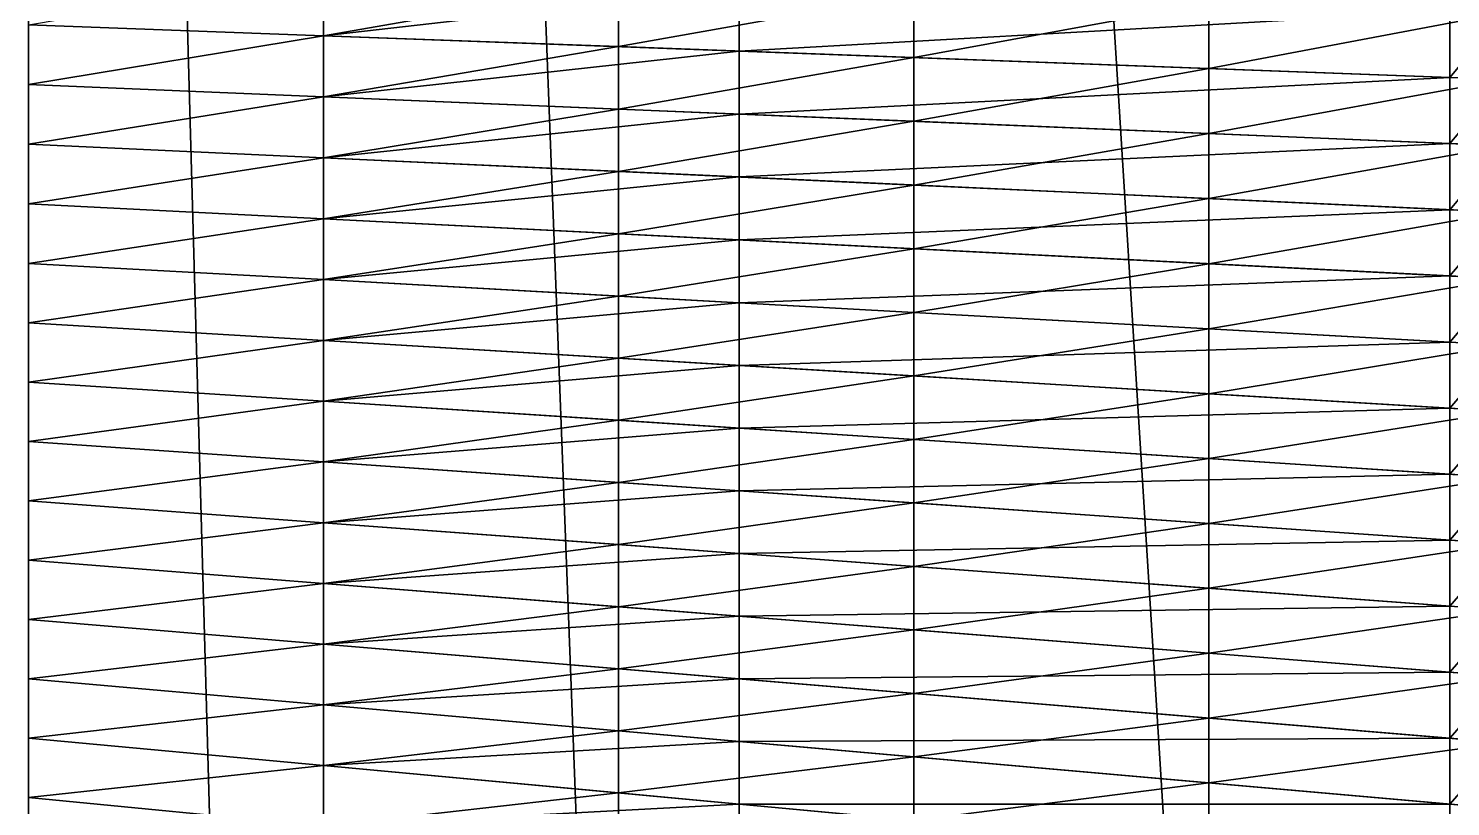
# Model space of a CAD drawing. Header units: metres. Extents: x -3 to 177, y -14 to 14.
# Drawn here: x -3.2 to -1.272, y -1.706 to -0.651 of the extents above; entities that cross this region are included whole.
import ezdxf

# ---------------------------------------------------------------- set-up
doc = ezdxf.new("R2010")
doc.units = ezdxf.units.M
doc.layers.add('AFT_PEAK', color=7, linetype='Continuous', true_color=0x74a6a7)
doc.layers.add('HULL', color=7, linetype='Continuous', true_color=0x528ba5)

msp = doc.modelspace()

# ---------------------------------------------------------------- linework, layer by layer
at = {"layer": 'AFT_PEAK'}
for points in [[(-1.2735, 7.9426, 14.8547), (-1.2, -7.9762, 14.8534), (-1.2, 7.9762, 14.8534)], [(-2.2367, 7.5013, 14.8718), (-1.2735, -7.9426, 14.8547), (-1.2735, 7.9426, 14.8547)], [(-1.2735, 7.9426, 14.8547), (-1.2735, -7.9426, 14.8547), (-1.2, -7.9762, 14.8534)], [(-2.8, 7.2432, 14.8819), (-2.2367, -7.5013, 14.8718), (-2.2367, 7.5013, 14.8718)], [(-2.2367, 7.5013, 14.8718), (-2.2367, -7.5013, 14.8718), (-1.2735, -7.9426, 14.8547)], [(-3.2, 7.06, 14.889), (-2.8, -7.2432, 14.8819), (-2.8, 7.2432, 14.8819)], [(-2.8, 7.2432, 14.8819), (-2.8, -7.2432, 14.8819), (-2.2367, -7.5013, 14.8718)], [(-3.2, 7.06, 14.889), (-3.2, -7.06, 14.889), (-2.8, -7.2432, 14.8819)], [(-3.2, -7.0425, 14.8101), (-3.2, -7.06, 14.889), (-3.2, 7.06, 14.889)], [(-3.2, -7.0425, 14.8101), (-3.2, 7.06, 14.889), (-3.2, 7.0425, 14.8101)], [(-3.2, -7.0425, 14.8101), (-3.2, 7.0425, 14.8101), (-3.2, 7.025, 14.7312)], [(-3.2, -7.025, 14.7312), (-3.2, -7.0425, 14.8101), (-3.2, 7.025, 14.7312)], [(-3.2, -7.025, 14.7312), (-3.2, 7.025, 14.7312), (-3.2, 7.0075, 14.6523)], [(-3.2, -7.025, 14.7312), (-3.2, 7.0075, 14.6523), (-3.2, 6.9901, 14.5734)], [(-3.2, -7.025, 14.7312), (-3.2, 6.9901, 14.5734), (-3.2, 6.9726, 14.4945)], [(-3.2, -7.025, 14.7312), (-3.2, 6.9726, 14.4945), (-3.2, 6.9551, 14.4156)], [(-3.2, -7.025, 14.7312), (-3.2, 6.9551, 14.4156), (-3.2, 6.9376, 14.3367)], [(-3.2, -6.8289, 13.8642), (-3.2, -7.025, 14.7312), (-3.2, 6.9376, 14.3367)], [(-3.2, -6.8093, 13.7859), (-3.2, -6.8289, 13.8642), (-3.2, 6.9376, 14.3367)], [(-3.2, -6.5557, 12.8508), (-3.2, -6.8093, 13.7859), (-3.2, 6.9376, 14.3367)], [(-3.2, -6.5557, 12.8508), (-3.2, 6.9376, 14.3367), (-3.2, 6.2422, 12.019)], [(-3.2, 6.2422, 12.019), (-3.2, 2.3223, 9.2208), (-3.2, -0.7272, 9.0124)], [(-3.2, 6.2422, 12.019), (-3.2, -0.7272, 9.0124), (-3.2, -5.5467, 10.9327)], [(-3.2, -5.5467, 10.9327), (-3.2, -6.5557, 12.8508), (-3.2, 6.2422, 12.019)], [(-3.2, 2.3223, 9.2208), (-3.2, 1.1305, 9.0302), (-3.2, -0.7272, 9.0124)], [(-3.2, 1.1305, 9.0302), (-3.2, 0.3232, 9.0055), (-3.2, -0.7272, 9.0124)], [(-3.2, 0.3232, 9.0055), (-3.2, -0.6464, 9.011), (-3.2, -0.7272, 9.0124)], [(-3.2, -0.6464, 9.011), (-2.8, -0.5786, 8.9096), (-2.8, -0.6612, 8.9113)], [(-2.8, -0.6612, 8.9113), (-2.8, -0.5786, 8.9096), (-2.2367, -0.5968, 8.7688)], [(-2.8, -0.6612, 8.9113), (-2.2367, -0.5968, 8.7688), (-2.2367, -0.6821, 8.7709)], [(-2.2367, -0.6821, 8.7709), (-2.2367, -0.5968, 8.7688), (-1.2735, -0.628, 8.528)], [(-2.2367, -0.6821, 8.7709), (-1.2735, -0.628, 8.528), (-1.2735, -0.7177, 8.5309)], [(-1.2735, -0.7177, 8.5309), (-1.2735, -0.628, 8.528), (-1.2, -0.6304, 8.5096)], [(-1.2735, -0.7177, 8.5309), (-1.2, -0.6304, 8.5096), (-1.2, -0.7204, 8.5126)], [(-3.2, -0.7272, 9.0124), (-3.2, -0.6464, 9.011), (-2.8, -0.6612, 8.9113)], [(-3.2, -0.7272, 9.0124), (-2.8, -0.6612, 8.9113), (-2.8, -0.7438, 8.9131)], [(-2.8, -0.7438, 8.9131), (-2.8, -0.6612, 8.9113), (-2.2367, -0.6821, 8.7709)], [(-2.8, -0.7438, 8.9131), (-2.2367, -0.6821, 8.7709), (-2.2367, -0.7673, 8.7734)], [(-2.2367, -0.7673, 8.7734), (-2.2367, -0.6821, 8.7709), (-1.2735, -0.7177, 8.5309)], [(-3.2, -0.808, 9.0137), (-3.2, -0.7272, 9.0124), (-2.8, -0.7438, 8.9131)], [(-3.2, -1.2109, 9.0383), (-3.2, -0.7272, 9.0124), (-3.2, -0.808, 9.0137)], [(-3.2, -0.7272, 9.0124), (-3.2, -1.6934, 9.087), (-3.2, -1.7738, 9.0951)], [(-3.2, -0.7272, 9.0124), (-3.2, -1.613, 9.0789), (-3.2, -1.6934, 9.087)], [(-3.2, -0.7272, 9.0124), (-3.2, -1.5326, 9.0708), (-3.2, -1.613, 9.0789)], [(-3.2, -0.7272, 9.0124), (-3.2, -1.4521, 9.0627), (-3.2, -1.5326, 9.0708)], [(-3.2, -0.7272, 9.0124), (-3.2, -1.3717, 9.0545), (-3.2, -1.4521, 9.0627)], [(-3.2, -0.7272, 9.0124), (-3.2, -1.2913, 9.0464), (-3.2, -1.3717, 9.0545)], [(-3.2, -0.7272, 9.0124), (-3.2, -1.2109, 9.0383), (-3.2, -1.2913, 9.0464)], [(-3.2, -0.7272, 9.0124), (-3.2, -1.7738, 9.0951), (-3.2, -2.7072, 9.3436)], [(-3.2, -0.7272, 9.0124), (-3.2, -3.7851, 9.6874), (-3.2, -3.8621, 9.712)], [(-3.2, -0.7272, 9.0124), (-3.2, -3.7081, 9.6629), (-3.2, -3.7851, 9.6874)], [(-3.2, -0.7272, 9.0124), (-3.2, -3.6311, 9.6383), (-3.2, -3.7081, 9.6629)], [(-3.2, -0.7272, 9.0124), (-3.2, -3.5541, 9.6138), (-3.2, -3.6311, 9.6383)], [(-3.2, -0.7272, 9.0124), (-3.2, -3.4771, 9.5892), (-3.2, -3.5541, 9.6138)], [(-3.2, -0.7272, 9.0124), (-3.2, -3.4001, 9.5646), (-3.2, -3.4771, 9.5892)], [(-3.2, -0.7272, 9.0124), (-3.2, -3.3231, 9.5401), (-3.2, -3.4001, 9.5646)], [(-3.2, -0.7272, 9.0124), (-3.2, -3.2461, 9.5155), (-3.2, -3.3231, 9.5401)], [(-3.2, -0.7272, 9.0124), (-3.2, -3.1692, 9.491), (-3.2, -3.2461, 9.5155)], [(-3.2, -0.7272, 9.0124), (-3.2, -3.0922, 9.4664), (-3.2, -3.1692, 9.491)], [(-3.2, -0.7272, 9.0124), (-3.2, -3.0152, 9.4418), (-3.2, -3.0922, 9.4664)], [(-3.2, -0.7272, 9.0124), (-3.2, -2.9382, 9.4173), (-3.2, -3.0152, 9.4418)], [(-3.2, -0.7272, 9.0124), (-3.2, -2.8612, 9.3927), (-3.2, -2.9382, 9.4173)], [(-3.2, -0.7272, 9.0124), (-3.2, -2.7842, 9.3682), (-3.2, -2.8612, 9.3927)], [(-3.2, -0.7272, 9.0124), (-3.2, -2.7072, 9.3436), (-3.2, -2.7842, 9.3682)], [(-3.2, -0.7272, 9.0124), (-3.2, -3.8621, 9.712), (-3.2, -5.5467, 10.9327)], [(-2.2367, -0.7673, 8.7734), (-1.2735, -0.7177, 8.5309), (-1.2735, -0.8074, 8.5344)], [(-1.2735, -0.8074, 8.5344), (-1.2735, -0.7177, 8.5309), (-1.2, -0.7204, 8.5126)], [(-1.2735, -0.8074, 8.5344), (-1.2, -0.7204, 8.5126), (-1.2, -0.8104, 8.5162)], [(-3.2, -0.808, 9.0137), (-2.8, -0.7438, 8.9131), (-2.8, -0.8265, 8.9149)], [(-2.8, -0.8265, 8.9149), (-2.8, -0.7438, 8.9131), (-2.2367, -0.7673, 8.7734)], [(-2.8, -0.8265, 8.9149), (-2.2367, -0.7673, 8.7734), (-2.2367, -0.8525, 8.7758)], [(-2.2367, -0.8525, 8.7758), (-2.2367, -0.7673, 8.7734), (-1.2735, -0.8074, 8.5344)], [(-3.2, -0.8888, 9.0151), (-3.2, -0.808, 9.0137), (-2.8, -0.8265, 8.9149)], [(-3.2, -1.2109, 9.0383), (-3.2, -0.808, 9.0137), (-3.2, -0.8888, 9.0151)], [(-2.2367, -0.8525, 8.7758), (-1.2735, -0.8074, 8.5344), (-1.2735, -0.897, 8.5379)], [(-1.2735, -0.897, 8.5379), (-1.2735, -0.8074, 8.5344), (-1.2, -0.8104, 8.5162)], [(-3.2, -0.8888, 9.0151), (-2.8, -0.8265, 8.9149), (-2.8, -0.9091, 8.9168)], [(-2.8, -0.9091, 8.9168), (-2.8, -0.8265, 8.9149), (-2.2367, -0.8525, 8.7758)], [(-1.2735, -0.897, 8.5379), (-1.2, -0.8104, 8.5162), (-1.2, -0.9004, 8.5198)], [(-2.8, -0.9091, 8.9168), (-2.2367, -0.8525, 8.7758), (-2.2367, -0.9377, 8.7784)], [(-2.2367, -0.9377, 8.7784), (-2.2367, -0.8525, 8.7758), (-1.2735, -0.897, 8.5379)], [(-3.2, -0.9696, 9.0165), (-3.2, -0.8888, 9.0151), (-2.8, -0.9091, 8.9168)], [(-3.2, -1.2109, 9.0383), (-3.2, -0.8888, 9.0151), (-3.2, -0.9696, 9.0165)], [(-2.2367, -0.9377, 8.7784), (-1.2735, -0.897, 8.5379), (-1.2735, -0.9867, 8.5418)], [(-1.2735, -0.9867, 8.5418), (-1.2735, -0.897, 8.5379), (-1.2, -0.9004, 8.5198)], [(-1.2735, -0.9867, 8.5418), (-1.2, -0.9004, 8.5198), (-1.2, -0.9904, 8.5237)], [(-3.2, -0.9696, 9.0165), (-2.8, -0.9091, 8.9168), (-2.8, -0.9917, 8.9188)], [(-2.8, -0.9917, 8.9188), (-2.8, -0.9091, 8.9168), (-2.2367, -0.9377, 8.7784)], [(-2.8, -0.9917, 8.9188), (-2.2367, -0.9377, 8.7784), (-2.2367, -1.0229, 8.7812)], [(-2.2367, -1.0229, 8.7812), (-2.2367, -0.9377, 8.7784), (-1.2735, -0.9867, 8.5418)], [(-3.2, -1.0501, 9.0221), (-3.2, -0.9696, 9.0165), (-2.8, -0.9917, 8.9188)], [(-3.2, -0.9696, 9.0165), (-3.2, -1.0501, 9.0221), (-3.2, -1.1305, 9.0302)], [(-3.2, -0.9696, 9.0165), (-3.2, -1.1305, 9.0302), (-3.2, -1.2109, 9.0383)], [(-3.2, -1.0501, 9.0221), (-2.8, -0.9917, 8.9188), (-2.8, -1.0742, 8.9244)], [(-2.8, -1.0742, 8.9244), (-2.8, -0.9917, 8.9188), (-2.2367, -1.0229, 8.7812)], [(-2.2367, -1.0229, 8.7812), (-1.2735, -0.9867, 8.5418), (-1.2735, -1.0763, 8.5459)], [(-1.2735, -1.0763, 8.5459), (-1.2735, -0.9867, 8.5418), (-1.2, -0.9904, 8.5237)], [(-1.2735, -1.0763, 8.5459), (-1.2, -0.9904, 8.5237), (-1.2, -1.0804, 8.528)], [(-2.8, -1.0742, 8.9244), (-2.2367, -1.0229, 8.7812), (-2.2367, -1.108, 8.7869)], [(-2.2367, -1.108, 8.7869), (-2.2367, -1.0229, 8.7812), (-1.2735, -1.0763, 8.5459)], [(-3.2, -1.1305, 9.0302), (-3.2, -1.0501, 9.0221), (-2.8, -1.0742, 8.9244)], [(-3.2, -1.1305, 9.0302), (-2.8, -1.0742, 8.9244), (-2.8, -1.1564, 8.9323)], [(-2.8, -1.1564, 8.9323), (-2.8, -1.0742, 8.9244), (-2.2367, -1.108, 8.7869)], [(-2.2367, -1.108, 8.7869), (-1.2735, -1.0763, 8.5459), (-1.2735, -1.1658, 8.5517)], [(-1.2735, -1.1658, 8.5517), (-1.2735, -1.0763, 8.5459), (-1.2, -1.0804, 8.528)], [(-1.2735, -1.1658, 8.5517), (-1.2, -1.0804, 8.528), (-1.2, -1.1702, 8.5338)], [(-2.8, -1.1564, 8.9323), (-2.2367, -1.108, 8.7869), (-2.2367, -1.1929, 8.7946)], [(-2.2367, -1.1929, 8.7946), (-2.2367, -1.108, 8.7869), (-1.2735, -1.1658, 8.5517)], [(-3.2, -1.2109, 9.0383), (-3.2, -1.1305, 9.0302), (-2.8, -1.1564, 8.9323)], [(-3.2, -1.2109, 9.0383), (-2.8, -1.1564, 8.9323), (-2.8, -1.2387, 8.9403)], [(-2.8, -1.2387, 8.9403), (-2.8, -1.1564, 8.9323), (-2.2367, -1.1929, 8.7946)], [(-2.2367, -1.1929, 8.7946), (-1.2735, -1.1658, 8.5517), (-1.2735, -1.2553, 8.559)], [(-1.2735, -1.2553, 8.559), (-1.2735, -1.1658, 8.5517), (-1.2, -1.1702, 8.5338)], [(-1.2735, -1.2553, 8.559), (-1.2, -1.1702, 8.5338), (-1.2, -1.26, 8.541)], [(-2.8, -1.2387, 8.9403), (-2.2367, -1.1929, 8.7946), (-2.2367, -1.2778, 8.8023)], [(-2.2367, -1.2778, 8.8023), (-2.2367, -1.1929, 8.7946), (-1.2735, -1.2553, 8.559)], [(-3.2, -1.2913, 9.0464), (-3.2, -1.2109, 9.0383), (-2.8, -1.2387, 8.9403)], [(-3.2, -1.2913, 9.0464), (-2.8, -1.2387, 8.9403), (-2.8, -1.321, 8.9483)], [(-2.8, -1.321, 8.9483), (-2.8, -1.2387, 8.9403), (-2.2367, -1.2778, 8.8023)], [(-2.2367, -1.2778, 8.8023), (-1.2735, -1.2553, 8.559), (-1.2735, -1.3447, 8.5663)], [(-1.2735, -1.3447, 8.5663), (-1.2735, -1.2553, 8.559), (-1.2, -1.26, 8.541)], [(-1.2735, -1.3447, 8.5663), (-1.2, -1.26, 8.541), (-1.2, -1.3498, 8.5483)], [(-3.2, -1.3717, 9.0545), (-3.2, -1.2913, 9.0464), (-2.8, -1.321, 8.9483)], [(-2.8, -1.321, 8.9483), (-2.2367, -1.2778, 8.8023), (-2.2367, -1.3627, 8.8101)], [(-2.2367, -1.3627, 8.8101), (-2.2367, -1.2778, 8.8023), (-1.2735, -1.3447, 8.5663)], [(-3.2, -1.3717, 9.0545), (-2.8, -1.321, 8.9483), (-2.8, -1.4033, 8.9563)], [(-2.8, -1.4033, 8.9563), (-2.8, -1.321, 8.9483), (-2.2367, -1.3627, 8.8101)], [(-2.2367, -1.3627, 8.8101), (-1.2735, -1.3447, 8.5663), (-1.2735, -1.4341, 8.5737)], [(-1.2735, -1.4341, 8.5737), (-1.2735, -1.3447, 8.5663), (-1.2, -1.3498, 8.5483)], [(-2.8, -1.4033, 8.9563), (-2.2367, -1.3627, 8.8101), (-2.2367, -1.4476, 8.818)], [(-2.2367, -1.4476, 8.818), (-2.2367, -1.3627, 8.8101), (-1.2735, -1.4341, 8.5737)], [(-1.2735, -1.4341, 8.5737), (-1.2, -1.3498, 8.5483), (-1.2, -1.4396, 8.5557)], [(-3.2, -1.4521, 9.0627), (-3.2, -1.3717, 9.0545), (-2.8, -1.4033, 8.9563)], [(-3.2, -1.4521, 9.0627), (-2.8, -1.4033, 8.9563), (-2.8, -1.4855, 8.9643)], [(-2.8, -1.4855, 8.9643), (-2.8, -1.4033, 8.9563), (-2.2367, -1.4476, 8.818)], [(-2.2367, -1.4476, 8.818), (-1.2735, -1.4341, 8.5737), (-1.2735, -1.5235, 8.5814)], [(-1.2735, -1.5235, 8.5814), (-1.2735, -1.4341, 8.5737), (-1.2, -1.4396, 8.5557)], [(-1.2735, -1.5235, 8.5814), (-1.2, -1.4396, 8.5557), (-1.2, -1.5293, 8.5634)], [(-3.2, -1.5326, 9.0708), (-3.2, -1.4521, 9.0627), (-2.8, -1.4855, 8.9643)], [(-2.8, -1.4855, 8.9643), (-2.2367, -1.4476, 8.818), (-2.2367, -1.5325, 8.8259)], [(-2.2367, -1.5325, 8.8259), (-2.2367, -1.4476, 8.818), (-1.2735, -1.5235, 8.5814)], [(-3.2, -1.5326, 9.0708), (-2.8, -1.4855, 8.9643), (-2.8, -1.5678, 8.9724)], [(-2.8, -1.5678, 8.9724), (-2.8, -1.4855, 8.9643), (-2.2367, -1.5325, 8.8259)], [(-3.2, -1.613, 9.0789), (-3.2, -1.5326, 9.0708), (-2.8, -1.5678, 8.9724)], [(-2.8, -1.5678, 8.9724), (-2.2367, -1.5325, 8.8259), (-2.2367, -1.6174, 8.8339)], [(-2.2367, -1.5325, 8.8259), (-1.2735, -1.5235, 8.5814), (-1.2735, -1.6129, 8.5891)], [(-2.2367, -1.6174, 8.8339), (-2.2367, -1.5325, 8.8259), (-1.2735, -1.6129, 8.5891)], [(-1.2735, -1.6129, 8.5891), (-1.2735, -1.5235, 8.5814), (-1.2, -1.5293, 8.5634)], [(-1.2735, -1.6129, 8.5891), (-1.2, -1.5293, 8.5634), (-1.2, -1.6191, 8.5711)], [(-3.2, -1.613, 9.0789), (-2.8, -1.5678, 8.9724), (-2.8, -1.6501, 8.9805)], [(-2.8, -1.6501, 8.9805), (-2.8, -1.5678, 8.9724), (-2.2367, -1.6174, 8.8339)], [(-3.2, -1.6934, 9.087), (-3.2, -1.613, 9.0789), (-2.8, -1.6501, 8.9805)], [(-2.8, -1.6501, 8.9805), (-2.2367, -1.6174, 8.8339), (-2.2367, -1.7023, 8.842)], [(-2.2367, -1.6174, 8.8339), (-1.2735, -1.6129, 8.5891), (-1.2735, -1.7023, 8.597)], [(-2.2367, -1.7023, 8.842), (-2.2367, -1.6174, 8.8339), (-1.2735, -1.7023, 8.597)], [(-1.2735, -1.7023, 8.597), (-1.2735, -1.6129, 8.5891), (-1.2, -1.6191, 8.5711)], [(-1.2735, -1.7023, 8.597), (-1.2, -1.6191, 8.5711), (-1.2, -1.7088, 8.579)], [(-3.2, -1.6934, 9.087), (-2.8, -1.6501, 8.9805), (-2.8, -1.7323, 8.9886)], [(-2.8, -1.7323, 8.9886), (-2.8, -1.6501, 8.9805), (-2.2367, -1.7023, 8.842)], [(-3.2, -1.7738, 9.0951), (-3.2, -1.6934, 9.087), (-2.8, -1.7323, 8.9886)], [(-2.8, -1.7323, 8.9886), (-2.2367, -1.7023, 8.842), (-2.2367, -1.7872, 8.8501)], [(-2.2367, -1.7872, 8.8501), (-2.2367, -1.7023, 8.842), (-1.2735, -1.7917, 8.6051)], [(-2.2367, -1.7023, 8.842), (-1.2735, -1.7023, 8.597), (-1.2735, -1.7917, 8.6051)], [(-1.2735, -1.7917, 8.6051), (-1.2735, -1.7023, 8.597), (-1.2, -1.7088, 8.579)]]:
    msp.add_3dface(points, dxfattribs=at)
at = {"layer": 'HULL'}
for points in [[(-3.2, -7.0425, 14.8101), (-3.2, -7.06, 14.889), (-3.2, 7.06, 14.889)], [(-3.2, -7.0425, 14.8101), (-3.2, 7.06, 14.889), (-3.2, 7.0425, 14.8101)], [(-3.2, -7.0425, 14.8101), (-3.2, 7.0425, 14.8101), (-3.2, 7.025, 14.7312)], [(-3.2, -7.025, 14.7312), (-3.2, -7.0425, 14.8101), (-3.2, 7.025, 14.7312)], [(-3.2, -7.025, 14.7312), (-3.2, 7.025, 14.7312), (-3.2, 7.0075, 14.6523)], [(-3.2, -7.025, 14.7312), (-3.2, 7.0075, 14.6523), (-3.2, 6.9901, 14.5734)], [(-3.2, -7.025, 14.7312), (-3.2, 6.9901, 14.5734), (-3.2, 6.9726, 14.4945)], [(-3.2, -7.025, 14.7312), (-3.2, 6.9726, 14.4945), (-3.2, 6.9551, 14.4156)], [(-3.2, -7.025, 14.7312), (-3.2, 6.9551, 14.4156), (-3.2, 6.9376, 14.3367)], [(-3.2, -6.8289, 13.8642), (-3.2, -7.025, 14.7312), (-3.2, 6.9376, 14.3367)], [(-3.2, -6.8093, 13.7859), (-3.2, -6.8289, 13.8642), (-3.2, 6.9376, 14.3367)], [(-3.2, -6.5557, 12.8508), (-3.2, -6.8093, 13.7859), (-3.2, 6.9376, 14.3367)], [(-3.2, -6.5557, 12.8508), (-3.2, 6.9376, 14.3367), (-3.2, 6.2422, 12.019)], [(-3.2, 6.2422, 12.019), (-3.2, 2.3223, 9.2208), (-3.2, -0.7272, 9.0124)], [(-3.2, 6.2422, 12.019), (-3.2, -0.7272, 9.0124), (-3.2, -5.5467, 10.9327)], [(-3.2, -5.5467, 10.9327), (-3.2, -6.5557, 12.8508), (-3.2, 6.2422, 12.019)], [(-3.2, 2.3223, 9.2208), (-3.2, 1.1305, 9.0302), (-3.2, -0.7272, 9.0124)], [(-3.2, 1.1305, 9.0302), (-3.2, 0.3232, 9.0055), (-3.2, -0.7272, 9.0124)], [(-3.2, 0.3232, 9.0055), (-3.2, -0.6464, 9.011), (-3.2, -0.7272, 9.0124)], [(-3.2, -0.6464, 9.011), (-2.8, -0.5786, 8.9096), (-2.8, -0.6612, 8.9113)], [(-2.8, -0.6612, 8.9113), (-2.8, -0.5786, 8.9096), (-2.4, -0.5915, 8.8096)], [(-2.8, -0.6612, 8.9113), (-2.4, -0.5915, 8.8096), (-2.4, -0.676, 8.8116)], [(-2.4, -0.676, 8.8116), (-2.4, -0.5915, 8.8096), (-2, -0.6045, 8.7096)], [(-2.4, -0.676, 8.8116), (-2, -0.6045, 8.7096), (-2, -0.6908, 8.7119)], [(-2, -0.6908, 8.7119), (-2, -0.6045, 8.7096), (-1.6, -0.6174, 8.6096)], [(-2, -0.6908, 8.7119), (-1.6, -0.6174, 8.6096), (-1.6, -0.7056, 8.6123)], [(-1.6, -0.7056, 8.6123), (-1.6, -0.6174, 8.6096), (-1.2, -0.6304, 8.5096)], [(-1.6, -0.7056, 8.6123), (-1.2, -0.6304, 8.5096), (-1.2, -0.7204, 8.5126)], [(-3.2, -0.7272, 9.0124), (-3.2, -0.6464, 9.011), (-2.8, -0.6612, 8.9113)], [(-3.2, -0.7272, 9.0124), (-2.8, -0.6612, 8.9113), (-2.8, -0.7438, 8.9131)], [(-2.8, -0.7438, 8.9131), (-2.8, -0.6612, 8.9113), (-2.4, -0.676, 8.8116)], [(-2.8, -0.7438, 8.9131), (-2.4, -0.676, 8.8116), (-2.4, -0.7605, 8.8139)], [(-2.4, -0.7605, 8.8139), (-2.4, -0.676, 8.8116), (-2, -0.6908, 8.7119)], [(-2.4, -0.7605, 8.8139), (-2, -0.6908, 8.7119), (-2, -0.7771, 8.7147)], [(-2, -0.7771, 8.7147), (-2, -0.6908, 8.7119), (-1.6, -0.7056, 8.6123)], [(-2, -0.7771, 8.7147), (-1.6, -0.7056, 8.6123), (-1.6, -0.7938, 8.6154)], [(-1.6, -0.7938, 8.6154), (-1.6, -0.7056, 8.6123), (-1.2, -0.7204, 8.5126)], [(-3.2, -0.808, 9.0137), (-3.2, -0.7272, 9.0124), (-2.8, -0.7438, 8.9131)], [(-3.2, -1.2109, 9.0383), (-3.2, -0.7272, 9.0124), (-3.2, -0.808, 9.0137)], [(-3.2, -0.7272, 9.0124), (-3.2, -1.6934, 9.087), (-3.2, -1.7738, 9.0951)], [(-3.2, -0.7272, 9.0124), (-3.2, -1.613, 9.0789), (-3.2, -1.6934, 9.087)], [(-3.2, -0.7272, 9.0124), (-3.2, -1.5326, 9.0708), (-3.2, -1.613, 9.0789)], [(-3.2, -0.7272, 9.0124), (-3.2, -1.4521, 9.0627), (-3.2, -1.5326, 9.0708)], [(-3.2, -0.7272, 9.0124), (-3.2, -1.3717, 9.0545), (-3.2, -1.4521, 9.0627)], [(-3.2, -0.7272, 9.0124), (-3.2, -1.2913, 9.0464), (-3.2, -1.3717, 9.0545)], [(-3.2, -0.7272, 9.0124), (-3.2, -1.2109, 9.0383), (-3.2, -1.2913, 9.0464)], [(-3.2, -0.7272, 9.0124), (-3.2, -1.7738, 9.0951), (-3.2, -2.7072, 9.3436)], [(-3.2, -0.7272, 9.0124), (-3.2, -3.7851, 9.6874), (-3.2, -3.8621, 9.712)], [(-3.2, -0.7272, 9.0124), (-3.2, -3.7081, 9.6629), (-3.2, -3.7851, 9.6874)], [(-3.2, -0.7272, 9.0124), (-3.2, -3.6311, 9.6383), (-3.2, -3.7081, 9.6629)], [(-3.2, -0.7272, 9.0124), (-3.2, -3.5541, 9.6138), (-3.2, -3.6311, 9.6383)], [(-3.2, -0.7272, 9.0124), (-3.2, -3.4771, 9.5892), (-3.2, -3.5541, 9.6138)], [(-3.2, -0.7272, 9.0124), (-3.2, -3.4001, 9.5646), (-3.2, -3.4771, 9.5892)], [(-3.2, -0.7272, 9.0124), (-3.2, -3.3231, 9.5401), (-3.2, -3.4001, 9.5646)], [(-3.2, -0.7272, 9.0124), (-3.2, -3.2461, 9.5155), (-3.2, -3.3231, 9.5401)], [(-3.2, -0.7272, 9.0124), (-3.2, -3.1692, 9.491), (-3.2, -3.2461, 9.5155)], [(-3.2, -0.7272, 9.0124), (-3.2, -3.0922, 9.4664), (-3.2, -3.1692, 9.491)], [(-3.2, -0.7272, 9.0124), (-3.2, -3.0152, 9.4418), (-3.2, -3.0922, 9.4664)], [(-3.2, -0.7272, 9.0124), (-3.2, -2.9382, 9.4173), (-3.2, -3.0152, 9.4418)], [(-3.2, -0.7272, 9.0124), (-3.2, -2.8612, 9.3927), (-3.2, -2.9382, 9.4173)], [(-3.2, -0.7272, 9.0124), (-3.2, -2.7842, 9.3682), (-3.2, -2.8612, 9.3927)], [(-3.2, -0.7272, 9.0124), (-3.2, -2.7072, 9.3436), (-3.2, -2.7842, 9.3682)], [(-3.2, -0.7272, 9.0124), (-3.2, -3.8621, 9.712), (-3.2, -5.5467, 10.9327)], [(-1.6, -0.7938, 8.6154), (-1.2, -0.7204, 8.5126), (-1.2, -0.8104, 8.5162)], [(-3.2, -0.808, 9.0137), (-2.8, -0.7438, 8.9131), (-2.8, -0.8265, 8.9149)], [(-2.8, -0.8265, 8.9149), (-2.8, -0.7438, 8.9131), (-2.4, -0.7605, 8.8139)], [(-2.8, -0.8265, 8.9149), (-2.4, -0.7605, 8.8139), (-2.4, -0.845, 8.8162)], [(-2.4, -0.845, 8.8162), (-2.4, -0.7605, 8.8139), (-2, -0.7771, 8.7147)], [(-2.4, -0.845, 8.8162), (-2, -0.7771, 8.7147), (-2, -0.8635, 8.7174)], [(-2, -0.8635, 8.7174), (-2, -0.7771, 8.7147), (-1.6, -0.7938, 8.6154)], [(-3.2, -0.8888, 9.0151), (-3.2, -0.808, 9.0137), (-2.8, -0.8265, 8.9149)], [(-3.2, -1.2109, 9.0383), (-3.2, -0.808, 9.0137), (-3.2, -0.8888, 9.0151)], [(-2, -0.8635, 8.7174), (-1.6, -0.7938, 8.6154), (-1.6, -0.8819, 8.6186)], [(-1.6, -0.8819, 8.6186), (-1.6, -0.7938, 8.6154), (-1.2, -0.8104, 8.5162)], [(-3.2, -0.8888, 9.0151), (-2.8, -0.8265, 8.9149), (-2.8, -0.9091, 8.9168)], [(-2.8, -0.9091, 8.9168), (-2.8, -0.8265, 8.9149), (-2.4, -0.845, 8.8162)], [(-1.6, -0.8819, 8.6186), (-1.2, -0.8104, 8.5162), (-1.2, -0.9004, 8.5198)], [(-2.8, -0.9091, 8.9168), (-2.4, -0.845, 8.8162), (-2.4, -0.9294, 8.8186)], [(-2.4, -0.9294, 8.8186), (-2.4, -0.845, 8.8162), (-2, -0.8635, 8.7174)], [(-2.4, -0.9294, 8.8186), (-2, -0.8635, 8.7174), (-2, -0.9498, 8.7203)], [(-2, -0.9498, 8.7203), (-2, -0.8635, 8.7174), (-1.6, -0.8819, 8.6186)], [(-2, -0.9498, 8.7203), (-1.6, -0.8819, 8.6186), (-1.6, -0.9701, 8.622)], [(-1.6, -0.9701, 8.622), (-1.6, -0.8819, 8.6186), (-1.2, -0.9004, 8.5198)], [(-3.2, -0.9696, 9.0165), (-3.2, -0.8888, 9.0151), (-2.8, -0.9091, 8.9168)], [(-3.2, -1.2109, 9.0383), (-3.2, -0.8888, 9.0151), (-3.2, -0.9696, 9.0165)], [(-1.6, -0.9701, 8.622), (-1.2, -0.9004, 8.5198), (-1.2, -0.9904, 8.5237)], [(-3.2, -0.9696, 9.0165), (-2.8, -0.9091, 8.9168), (-2.8, -0.9917, 8.9188)], [(-2.8, -0.9917, 8.9188), (-2.8, -0.9091, 8.9168), (-2.4, -0.9294, 8.8186)], [(-2.8, -0.9917, 8.9188), (-2.4, -0.9294, 8.8186), (-2.4, -1.0139, 8.8211)], [(-2.4, -1.0139, 8.8211), (-2.4, -0.9294, 8.8186), (-2, -0.9498, 8.7203)], [(-2.4, -1.0139, 8.8211), (-2, -0.9498, 8.7203), (-2, -1.0361, 8.7234)], [(-2, -1.0361, 8.7234), (-2, -0.9498, 8.7203), (-1.6, -0.9701, 8.622)], [(-3.2, -1.0501, 9.0221), (-3.2, -0.9696, 9.0165), (-2.8, -0.9917, 8.9188)], [(-3.2, -0.9696, 9.0165), (-3.2, -1.0501, 9.0221), (-3.2, -1.1305, 9.0302)], [(-3.2, -0.9696, 9.0165), (-3.2, -1.1305, 9.0302), (-3.2, -1.2109, 9.0383)], [(-2, -1.0361, 8.7234), (-1.6, -0.9701, 8.622), (-1.6, -1.0582, 8.6257)], [(-1.6, -1.0582, 8.6257), (-1.6, -0.9701, 8.622), (-1.2, -0.9904, 8.5237)], [(-3.2, -1.0501, 9.0221), (-2.8, -0.9917, 8.9188), (-2.8, -1.0742, 8.9244)], [(-2.8, -1.0742, 8.9244), (-2.8, -0.9917, 8.9188), (-2.4, -1.0139, 8.8211)], [(-1.6, -1.0582, 8.6257), (-1.2, -0.9904, 8.5237), (-1.2, -1.0804, 8.528)], [(-2.8, -1.0742, 8.9244), (-2.4, -1.0139, 8.8211), (-2.4, -1.0982, 8.8267)], [(-2.4, -1.0982, 8.8267), (-2.4, -1.0139, 8.8211), (-2, -1.0361, 8.7234)], [(-2.4, -1.0982, 8.8267), (-2, -1.0361, 8.7234), (-2, -1.1222, 8.7291)], [(-2, -1.1222, 8.7291), (-2, -1.0361, 8.7234), (-1.6, -1.0582, 8.6257)], [(-3.2, -1.1305, 9.0302), (-3.2, -1.0501, 9.0221), (-2.8, -1.0742, 8.9244)], [(-2, -1.1222, 8.7291), (-1.6, -1.0582, 8.6257), (-1.6, -1.1462, 8.6314)], [(-1.6, -1.1462, 8.6314), (-1.6, -1.0582, 8.6257), (-1.2, -1.0804, 8.528)], [(-3.2, -1.1305, 9.0302), (-2.8, -1.0742, 8.9244), (-2.8, -1.1564, 8.9323)], [(-2.8, -1.1564, 8.9323), (-2.8, -1.0742, 8.9244), (-2.4, -1.0982, 8.8267)], [(-2.8, -1.1564, 8.9323), (-2.4, -1.0982, 8.8267), (-2.4, -1.1823, 8.8345)], [(-2.4, -1.1823, 8.8345), (-2.4, -1.0982, 8.8267), (-2, -1.1222, 8.7291)], [(-1.6, -1.1462, 8.6314), (-1.2, -1.0804, 8.528), (-1.2, -1.1702, 8.5338)], [(-3.2, -1.2109, 9.0383), (-3.2, -1.1305, 9.0302), (-2.8, -1.1564, 8.9323)], [(-2.4, -1.1823, 8.8345), (-2, -1.1222, 8.7291), (-2, -1.2082, 8.7367)], [(-2, -1.2082, 8.7367), (-2, -1.1222, 8.7291), (-1.6, -1.1462, 8.6314)], [(-3.2, -1.2109, 9.0383), (-2.8, -1.1564, 8.9323), (-2.8, -1.2387, 8.9403)], [(-2.8, -1.2387, 8.9403), (-2.8, -1.1564, 8.9323), (-2.4, -1.1823, 8.8345)], [(-2, -1.2082, 8.7367), (-1.6, -1.1462, 8.6314), (-1.6, -1.2341, 8.6388)], [(-1.6, -1.2341, 8.6388), (-1.6, -1.1462, 8.6314), (-1.2, -1.1702, 8.5338)], [(-1.6, -1.2341, 8.6388), (-1.2, -1.1702, 8.5338), (-1.2, -1.26, 8.541)], [(-2.8, -1.2387, 8.9403), (-2.4, -1.1823, 8.8345), (-2.4, -1.2665, 8.8423)], [(-2.4, -1.2665, 8.8423), (-2.4, -1.1823, 8.8345), (-2, -1.2082, 8.7367)], [(-3.2, -1.2913, 9.0464), (-3.2, -1.2109, 9.0383), (-2.8, -1.2387, 8.9403)], [(-2.4, -1.2665, 8.8423), (-2, -1.2082, 8.7367), (-2, -1.2943, 8.7443)], [(-2, -1.2943, 8.7443), (-2, -1.2082, 8.7367), (-1.6, -1.2341, 8.6388)], [(-3.2, -1.2913, 9.0464), (-2.8, -1.2387, 8.9403), (-2.8, -1.321, 8.9483)], [(-2.8, -1.321, 8.9483), (-2.8, -1.2387, 8.9403), (-2.4, -1.2665, 8.8423)], [(-2, -1.2943, 8.7443), (-1.6, -1.2341, 8.6388), (-1.6, -1.322, 8.6463)], [(-1.6, -1.322, 8.6463), (-1.6, -1.2341, 8.6388), (-1.2, -1.26, 8.541)], [(-2.8, -1.321, 8.9483), (-2.4, -1.2665, 8.8423), (-2.4, -1.3506, 8.8501)], [(-2.4, -1.3506, 8.8501), (-2.4, -1.2665, 8.8423), (-2, -1.2943, 8.7443)], [(-1.6, -1.322, 8.6463), (-1.2, -1.26, 8.541), (-1.2, -1.3498, 8.5483)], [(-3.2, -1.3717, 9.0545), (-3.2, -1.2913, 9.0464), (-2.8, -1.321, 8.9483)], [(-2.4, -1.3506, 8.8501), (-2, -1.2943, 8.7443), (-2, -1.3803, 8.752)], [(-2, -1.3803, 8.752), (-2, -1.2943, 8.7443), (-1.6, -1.322, 8.6463)], [(-3.2, -1.3717, 9.0545), (-2.8, -1.321, 8.9483), (-2.8, -1.4033, 8.9563)], [(-2.8, -1.4033, 8.9563), (-2.8, -1.321, 8.9483), (-2.4, -1.3506, 8.8501)], [(-2, -1.3803, 8.752), (-1.6, -1.322, 8.6463), (-1.6, -1.4099, 8.6538)], [(-1.6, -1.4099, 8.6538), (-1.6, -1.322, 8.6463), (-1.2, -1.3498, 8.5483)], [(-2.8, -1.4033, 8.9563), (-2.4, -1.3506, 8.8501), (-2.4, -1.4348, 8.8581)], [(-2.4, -1.4348, 8.8581), (-2.4, -1.3506, 8.8501), (-2, -1.3803, 8.752)], [(-1.6, -1.4099, 8.6538), (-1.2, -1.3498, 8.5483), (-1.2, -1.4396, 8.5557)], [(-3.2, -1.4521, 9.0627), (-3.2, -1.3717, 9.0545), (-2.8, -1.4033, 8.9563)], [(-2.4, -1.4348, 8.8581), (-2, -1.3803, 8.752), (-2, -1.4663, 8.7598)], [(-2, -1.4663, 8.7598), (-2, -1.3803, 8.752), (-1.6, -1.4099, 8.6538)], [(-3.2, -1.4521, 9.0627), (-2.8, -1.4033, 8.9563), (-2.8, -1.4855, 8.9643)], [(-2.8, -1.4855, 8.9643), (-2.8, -1.4033, 8.9563), (-2.4, -1.4348, 8.8581)], [(-2, -1.4663, 8.7598), (-1.6, -1.4099, 8.6538), (-1.6, -1.4978, 8.6616)], [(-1.6, -1.4978, 8.6616), (-1.6, -1.4099, 8.6538), (-1.2, -1.4396, 8.5557)], [(-2.8, -1.4855, 8.9643), (-2.4, -1.4348, 8.8581), (-2.4, -1.5189, 8.866)], [(-2.4, -1.5189, 8.866), (-2.4, -1.4348, 8.8581), (-2, -1.4663, 8.7598)], [(-1.6, -1.4978, 8.6616), (-1.2, -1.4396, 8.5557), (-1.2, -1.5293, 8.5634)], [(-3.2, -1.5326, 9.0708), (-3.2, -1.4521, 9.0627), (-2.8, -1.4855, 8.9643)], [(-2.4, -1.5189, 8.866), (-2, -1.4663, 8.7598), (-2, -1.5523, 8.7677)], [(-2, -1.5523, 8.7677), (-2, -1.4663, 8.7598), (-1.6, -1.4978, 8.6616)], [(-3.2, -1.5326, 9.0708), (-2.8, -1.4855, 8.9643), (-2.8, -1.5678, 8.9724)], [(-2.8, -1.5678, 8.9724), (-2.8, -1.4855, 8.9643), (-2.4, -1.5189, 8.866)], [(-2, -1.5523, 8.7677), (-1.6, -1.4978, 8.6616), (-1.6, -1.5857, 8.6694)], [(-1.6, -1.5857, 8.6694), (-1.6, -1.4978, 8.6616), (-1.2, -1.5293, 8.5634)], [(-2.8, -1.5678, 8.9724), (-2.4, -1.5189, 8.866), (-2.4, -1.6031, 8.8741)], [(-2.4, -1.6031, 8.8741), (-2.4, -1.5189, 8.866), (-2, -1.5523, 8.7677)], [(-3.2, -1.613, 9.0789), (-3.2, -1.5326, 9.0708), (-2.8, -1.5678, 8.9724)], [(-1.6, -1.5857, 8.6694), (-1.2, -1.5293, 8.5634), (-1.2, -1.6191, 8.5711)], [(-2.4, -1.6031, 8.8741), (-2, -1.5523, 8.7677), (-2, -1.6383, 8.7757)], [(-2, -1.6383, 8.7757), (-2, -1.5523, 8.7677), (-1.6, -1.5857, 8.6694)], [(-3.2, -1.613, 9.0789), (-2.8, -1.5678, 8.9724), (-2.8, -1.6501, 8.9805)], [(-2.8, -1.6501, 8.9805), (-2.8, -1.5678, 8.9724), (-2.4, -1.6031, 8.8741)], [(-2, -1.6383, 8.7757), (-1.6, -1.5857, 8.6694), (-1.6, -1.6735, 8.6773)], [(-1.6, -1.6735, 8.6773), (-1.6, -1.5857, 8.6694), (-1.2, -1.6191, 8.5711)], [(-3.2, -1.6934, 9.087), (-3.2, -1.613, 9.0789), (-2.8, -1.6501, 8.9805)], [(-2.8, -1.6501, 8.9805), (-2.4, -1.6031, 8.8741), (-2.4, -1.6872, 8.8822)], [(-2.4, -1.6872, 8.8822), (-2.4, -1.6031, 8.8741), (-2, -1.6383, 8.7757)], [(-1.6, -1.6735, 8.6773), (-1.2, -1.6191, 8.5711), (-1.2, -1.7088, 8.579)], [(-2.4, -1.6872, 8.8822), (-2, -1.6383, 8.7757), (-2, -1.7243, 8.7838)], [(-2, -1.7243, 8.7838), (-2, -1.6383, 8.7757), (-1.6, -1.6735, 8.6773)], [(-3.2, -1.6934, 9.087), (-2.8, -1.6501, 8.9805), (-2.8, -1.7323, 8.9886)], [(-2.8, -1.7323, 8.9886), (-2.8, -1.6501, 8.9805), (-2.4, -1.6872, 8.8822)], [(-2, -1.7243, 8.7838), (-1.6, -1.6735, 8.6773), (-1.6, -1.7614, 8.6854)], [(-1.6, -1.7614, 8.6854), (-1.6, -1.6735, 8.6773), (-1.2, -1.7088, 8.579)], [(-3.2, -1.7738, 9.0951), (-3.2, -1.6934, 9.087), (-2.8, -1.7323, 8.9886)], [(-2.8, -1.7323, 8.9886), (-2.4, -1.6872, 8.8822), (-2.4, -1.7713, 8.8902)], [(-2.4, -1.7713, 8.8902), (-2.4, -1.6872, 8.8822), (-2, -1.7243, 8.7838)]]:
    msp.add_3dface(points, dxfattribs=at)

doc.saveas('drawing.dxf')
